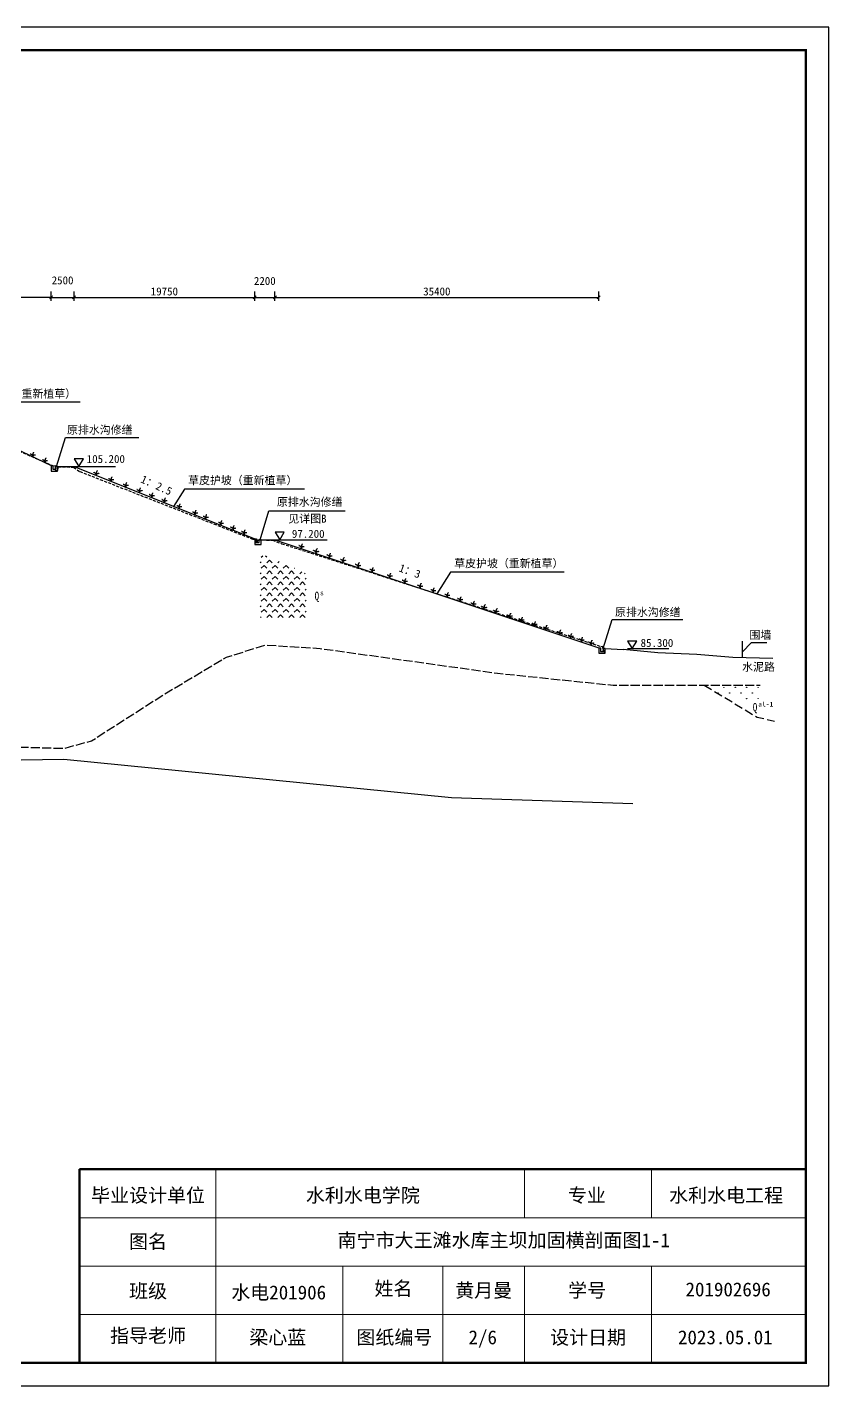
# Model space of a CAD drawing. Header units: millimetres. Extents: x 2456 to 5353, y 685 to 1986.
# Drawn here: x 2977 to 3327, y 685 to 1279 of the extents above; entities that cross this region are included whole.
import ezdxf
from ezdxf.enums import TextEntityAlignment as Align

# ---------------------------------------------------------------- set-up
doc = ezdxf.new("R2010")
doc.units = ezdxf.units.MM
for name, pattern in [('2', [3, 1, -1, 1]), ('DASH', [0.35, 0.25, -0.1]), ('DASHED', [19.05, 12.7, -6.35]), ('line6', [20, 10, 0, 10]), ('X1', [5, 4, -1])]:
    doc.linetypes.add(name, pattern=pattern)
doc.layers.get('0').update_dxf_attribs({"color": 10})
doc.layers.add('0-剖面粗线TS', color=7, linetype='Continuous', lineweight=30)
for name, color, linetype in [('0-地质', 7, 'Continuous'), ('0-外框', 6, 'Continuous'), ('2文字', 7, 'Continuous'), ('grass', 7, 'Continuous'), ('TXT-DIM', 7, 'Continuous'), ('TXT-NOTE', 2, 'Continuous'), ('图框', 7, 'Continuous'), ('签名', 193, '2'), ('隧洞轴线', 1, 'Continuous')]:
    doc.layers.add(name, color=color, linetype=linetype)
doc.styles.add('g3.0', font='romans.shx', dxfattribs={"width": 0.75, "height": 3.5, "bigfont": 'hztxt5.shx'})
doc.styles.add('lhz', font='k.shx', dxfattribs={"height": 1, "bigfont": 'hztxt.shx'})
doc.styles.add('st', font='', dxfattribs={"height": 1.23})
doc.styles.add('宋体', font='')
doc.styles.get('st').set_extended_font_data('SimSun')
doc.styles.get('宋体').set_extended_font_data('SimSun')
doc.linetypes.add('LINE7F', pattern='A,3,["×",lhz,S=0.25,R=0,X=0.01,Y=-0.1],-0.2,["×",lhz,S=0.25,R=0,X=0.01,Y=-0.1],-0.2,["×",lhz,S=0.25,R=0,X=0.01,Y=-0.1],-0.2,["×",lhz,S=0.25,R=0,X=0.01,Y=-0.1],-0.2', length=3.8)
doc.dimstyles.new('BLcr250', dxfattribs={"dimtxt": 3.5, "dimasz": 0.01, "dimexe": 2.5, "dimexo": 2, "dimgap": 0.8, "dimtad": 1, "dimdec": 0, "dimlfac": 250, "dimzin": 0, "dimdsep": 46, "dimtxsty": 'g3.0', "dimblk1": '_DIMX', "dimblk2": '_DIMX', "dimsah": 1, "dimcen": 0, "dimclrt": 256, "dimaunit": 1, "dimadec": 0, "dimazin": 0, "dimtfac": 1, "dimtdec": 0, "dimtix": 1, "dimtmove": 2, "dimatfit": 3, "dimldrblk": '_DIMX', "dimfxl": 1, "dimtolj": 1, "dimtzin": 0, "dimarcsym": 0})

# ---------------------------------------------------------------- blocks, each defined once
blk = doc.blocks.new('_DIMX')
at = {"const_width": 50}
blk.add_lwpolyline([(-70, -70), (70, 70)], dxfattribs=at)
blk = doc.blocks.new('*D4')
at = {"layer": 'Defpoints', "color": 0, "linetype": 'Continuous', "transparency": 16777216}
for p in [(2916.91, 1161.01), (2916.91, 1157.51), (2987.1, 1157.51)]:
    blk.add_point(p, dxfattribs=at)
at = {"layer": 'TXT-DIM', "color": 0, "linetype": 'Continuous', "lineweight": -2, "transparency": 16777216}
for p, q in [((2916.91, 1159.51), (2916.91, 1163.51)), ((2987.09, 1161.01), (2916.92, 1161.01)), ((2987.1, 1159.51), (2987.1, 1163.51))]:
    blk.add_line(p, q, dxfattribs=at)
at = {"layer": 'TXT-DIM', "color": 0, "linetype": 'Continuous', "lineweight": -2, "transparency": 16777216, "xscale": 0.01, "yscale": 0.01, "zscale": 0.01, "rotation": 180}
blk.add_blockref('_DIMX', (2916.91, 1161.01), dxfattribs=at)
at = {"layer": 'TXT-DIM', "color": 0, "linetype": 'Continuous', "lineweight": -2, "transparency": 16777216, "xscale": 0.01, "yscale": 0.01, "zscale": 0.01}
blk.add_blockref('_DIMX', (2987.1, 1161.01), dxfattribs=at)
at = {"layer": 'TXT-DIM', "linetype": 'Continuous', "transparency": 16777216, "insert": (2952, 1163.56), "char_height": 3.5, "attachment_point": 5, "style": '宋体'}
blk.add_mtext('\\A1;17548', dxfattribs=at)
blk = doc.blocks.new('*D5')
at = {"layer": 'Defpoints', "color": 0, "linetype": 'Continuous', "transparency": 16777216}
for p in [(2997.1, 1161.01), (2987.1, 1157.51), (2997.1, 1157.51)]:
    blk.add_point(p, dxfattribs=at)
at = {"layer": 'TXT-DIM', "color": 0, "linetype": 'Continuous', "lineweight": -2, "transparency": 16777216}
for p, q in [((2987.1, 1159.51), (2987.1, 1163.51)), ((2987.11, 1161.01), (2997.09, 1161.01)), ((2997.1, 1159.51), (2997.1, 1163.51))]:
    blk.add_line(p, q, dxfattribs=at)
at = {"layer": 'TXT-DIM', "color": 0, "linetype": 'Continuous', "lineweight": -2, "transparency": 16777216, "xscale": 0.01, "yscale": 0.01, "zscale": 0.01, "rotation": 180}
blk.add_blockref('_DIMX', (2987.1, 1161.01), dxfattribs=at)
at = {"layer": 'TXT-DIM', "color": 0, "linetype": 'Continuous', "lineweight": -2, "transparency": 16777216, "xscale": 0.01, "yscale": 0.01, "zscale": 0.01}
blk.add_blockref('_DIMX', (2997.1, 1161.01), dxfattribs=at)
at = {"layer": 'TXT-DIM', "linetype": 'Continuous', "transparency": 16777216, "insert": (2992.1, 1168.42), "char_height": 3.5, "attachment_point": 5, "style": '宋体'}
blk.add_mtext('\\A1;2500', dxfattribs=at)
blk = doc.blocks.new('*D6')
at = {"layer": 'Defpoints', "color": 0, "linetype": 'Continuous', "transparency": 16777216}
for p in [(3076.1, 1161.01), (2997.1, 1157.51), (3076.1, 1157.51)]:
    blk.add_point(p, dxfattribs=at)
at = {"layer": 'TXT-DIM', "color": 0, "linetype": 'Continuous', "lineweight": -2, "transparency": 16777216}
for p, q in [((2997.1, 1159.51), (2997.1, 1163.51)), ((2997.11, 1161.01), (3076.09, 1161.01)), ((3076.1, 1159.51), (3076.1, 1163.51))]:
    blk.add_line(p, q, dxfattribs=at)
at = {"layer": 'TXT-DIM', "color": 0, "linetype": 'Continuous', "lineweight": -2, "transparency": 16777216, "xscale": 0.01, "yscale": 0.01, "zscale": 0.01, "rotation": 180}
blk.add_blockref('_DIMX', (2997.1, 1161.01), dxfattribs=at)
at = {"layer": 'TXT-DIM', "color": 0, "linetype": 'Continuous', "lineweight": -2, "transparency": 16777216, "xscale": 0.01, "yscale": 0.01, "zscale": 0.01}
blk.add_blockref('_DIMX', (3076.1, 1161.01), dxfattribs=at)
at = {"layer": 'TXT-DIM', "linetype": 'Continuous', "transparency": 16777216, "insert": (3036.6, 1163.56), "char_height": 3.5, "attachment_point": 5, "style": '宋体'}
blk.add_mtext('\\A1;19750', dxfattribs=at)
blk = doc.blocks.new('*D7')
at = {"layer": 'Defpoints', "color": 0, "linetype": 'Continuous', "transparency": 16777216}
for p in [(3226.5, 1161.01), (3084.9, 1157.51), (3226.5, 1157.51)]:
    blk.add_point(p, dxfattribs=at)
at = {"layer": 'TXT-DIM', "color": 0, "linetype": 'Continuous', "lineweight": -2, "transparency": 16777216}
for p, q in [((3084.9, 1159.51), (3084.9, 1163.51)), ((3084.91, 1161.01), (3226.49, 1161.01)), ((3226.5, 1159.51), (3226.5, 1163.51))]:
    blk.add_line(p, q, dxfattribs=at)
at = {"layer": 'TXT-DIM', "color": 0, "linetype": 'Continuous', "lineweight": -2, "transparency": 16777216, "xscale": 0.01, "yscale": 0.01, "zscale": 0.01, "rotation": 180}
blk.add_blockref('_DIMX', (3084.9, 1161.01), dxfattribs=at)
at = {"layer": 'TXT-DIM', "color": 0, "linetype": 'Continuous', "lineweight": -2, "transparency": 16777216, "xscale": 0.01, "yscale": 0.01, "zscale": 0.01}
blk.add_blockref('_DIMX', (3226.5, 1161.01), dxfattribs=at)
at = {"layer": 'TXT-DIM', "linetype": 'Continuous', "transparency": 16777216, "insert": (3155.7, 1163.56), "char_height": 3.5, "attachment_point": 5, "style": '宋体'}
blk.add_mtext('\\A1;35400', dxfattribs=at)
blk = doc.blocks.new('*D9')
at = {"layer": 'Defpoints', "color": 0, "linetype": 'Continuous', "transparency": 16777216}
for p in [(3084.9, 1161.01), (3076.1, 1157.51), (3084.9, 1157.51)]:
    blk.add_point(p, dxfattribs=at)
at = {"layer": 'TXT-DIM', "color": 0, "linetype": 'Continuous', "lineweight": -2, "transparency": 16777216}
for p, q in [((3076.1, 1159.51), (3076.1, 1163.51)), ((3076.11, 1161.01), (3084.89, 1161.01)), ((3084.9, 1159.51), (3084.9, 1163.51))]:
    blk.add_line(p, q, dxfattribs=at)
at = {"layer": 'TXT-DIM', "color": 0, "linetype": 'Continuous', "lineweight": -2, "transparency": 16777216, "xscale": 0.01, "yscale": 0.01, "zscale": 0.01, "rotation": 180}
blk.add_blockref('_DIMX', (3076.1, 1161.01), dxfattribs=at)
at = {"layer": 'TXT-DIM', "color": 0, "linetype": 'Continuous', "lineweight": -2, "transparency": 16777216, "xscale": 0.01, "yscale": 0.01, "zscale": 0.01}
blk.add_blockref('_DIMX', (3084.9, 1161.01), dxfattribs=at)
at = {"layer": 'TXT-DIM', "linetype": 'Continuous', "transparency": 16777216, "insert": (3080.5, 1168.15), "char_height": 3.5, "attachment_point": 5, "style": '宋体'}
blk.add_mtext('\\A1;2200', dxfattribs=at)
blk = doc.blocks.new('$_grass2')
for points in [[(0.08, 0), (0.04, 0.09), (0.04, 0.18), (0, 0.28), (-0.04, 0.37), (-0.04, 0.46), (-0.08, 0.56), (-0.08, 0.65), (-0.16, 0.7), (-0.16, 0.79), (-0.23, 0.83), (-0.23, 0.93), (-0.31, 1.02), (-0.35, 1.11), (-0.43, 1.16), (-0.47, 1.25), (-0.55, 1.3), (-0.62, 1.34), (-0.7, 1.34), (-0.78, 1.39), (-0.86, 1.44), (-0.97, 1.44), (-1.05, 1.48), (-1.36, 1.48), (-1.44, 1.44), (-1.52, 1.44), (-1.52, 1.48)], [(1.75, 1.86), (1.71, 1.9), (1.79, 1.9), (1.64, 1.9), (1.56, 1.86), (1.44, 1.86), (1.36, 1.81), (1.29, 1.76), (1.21, 1.72), (1.13, 1.72), (1.09, 1.62), (1.01, 1.62), (0.94, 1.58), (0.86, 1.53), (0.74, 1.44), (0.66, 1.34), (0.66, 1.25), (0.58, 1.16), (0.51, 1.11), (0.51, 1.02), (0.43, 1.02), (0.39, 0.88), (0.35, 0.79), (0.27, 0.74), (0.27, 0.65), (0.23, 0.56), (0.2, 0.46), (0.12, 0.28), (0.08, 0.18), (0, 0), (0, 0.14), (0.04, 0.23), (0.04, 0.6), (0.08, 0.7), (0.08, 1.16), (0.04, 1.3), (0.04, 1.58), (0, 1.72), (0, 1.81), (-0.04, 1.9), (-0.04, 2.09), (-0.08, 2.18), (-0.08, 2.27), (-0.16, 2.37), (-0.16, 2.46), (-0.19, 2.55), (-0.23, 2.64), (-0.27, 2.74), (-0.31, 2.83), (-0.35, 2.92), (-0.39, 3.02), (-0.39, 3.11), (-0.39, 3.06)]]:
    blk.add_lwpolyline(points)
blk = doc.blocks.new('_grass2')
at = {"layer": 'grass'}
blk.add_blockref('$_grass2', (0, 0), dxfattribs=at)

msp = doc.modelspace()

# ---------------------------------------------------------------- hatches: boundary and pattern name
h = msp.add_hatch()
h.set_pattern_fill('Q110', color=0, scale=10, style=0, pattern_type=2)
h.set_pattern_definition([(0, (-6111.405, 5973.054), (0, 10), [0.125, -9.875]), (180, (-6111.28, 5972.929), (-1e-15, -10), [0.125, -9.875]), (270, (-6111.28, 5973.054), (10, -2e-15), [0.125, -9.875]), (90, (-6111.405, 5972.929), (-10, 6e-16), [0.125, -9.875]), (0, (-6113.905, 5975.554), (0, 10), [0.125, -9.875]), (270, (-6113.78, 5975.554), (10, -2e-15), [0.125, -9.875]), (180, (-6113.78, 5975.429), (-1e-15, -10), [0.125, -9.875]), (90, (-6113.905, 5975.429), (-10, 6e-16), [0.125, -9.875]), (0, (-6113.905, 5970.554), (0, 10), [0.125, -9.875]), (270, (-6113.78, 5970.554), (10, -2e-15), [0.125, -9.875]), (180, (-6113.78, 5970.429), (-1e-15, -10), [0.125, -9.875]), (90, (-6113.905, 5970.429), (-10, 6e-16), [0.125, -9.875]), (270, (-6116.28, 5973.054), (10, -2e-15), [0.125, -9.875]), (0, (-6111.405, 5968.054), (0, 10), [0.125, -9.875]), (270, (-6111.28, 5968.054), (10, -2e-15), [0.125, -9.875]), (180, (-6111.28, 5967.929), (-1e-15, -10), [0.125, -9.875]), (90, (-6111.405, 5967.929), (-10, 6e-16), [0.125, -9.875]), (270, (-6116.28, 5968.054), (10, -2e-15), [0.125, -9.875]), (0, (-6118.905, 5975.554), (0, 10), [0.125, -9.875]), (180, (-6118.78, 5975.429), (-1e-15, -10), [0.125, -9.875]), (90, (-6118.905, 5975.429), (-10, 6e-16), [0.125, -9.875]), (270, (-6118.78, 5975.554), (10, -2e-15), [0.125, -9.875]), (0, (-6118.905, 5970.554), (0, 10), [0.125, -9.875]), (180, (-6118.78, 5970.429), (-1e-15, -10), [0.125, -9.875]), (90, (-6118.905, 5970.429), (-10, 6e-16), [0.125, -9.875]), (270, (-6118.78, 5970.554), (10, -2e-15), [0.125, -9.875]), (90, (-6116.405, 5972.929), (-10, 6e-16), [0.125, -9.875]), (90, (-6116.405, 5967.929), (-10, 6e-16), [0.125, -9.875]), (0, (-6116.405, 5973.054), (0, 10), [0.125, -9.875]), (180, (-6116.28, 5972.929), (-1e-15, -10), [0.125, -9.875]), (0, (-6116.405, 5968.054), (0, 10), [0.125, -9.875]), (180, (-6116.28, 5967.929), (-1e-15, -10), [0.125, -9.875])])
h.paths.add_polyline_path([(3277.0998, 991.4699), (3277.0982, 987.9294), (3297.0982, 983.3278), (3297.0636, 991.4874)])
at = {"layer": '0-地质', "linetype": 'Continuous'}
h = msp.add_hatch(dxfattribs=at)
h.set_pattern_fill('QG02', color=0, scale=1.2, style=0, pattern_type=2)
h.set_pattern_definition([(135, (3088.5732, 1035.364), (2.4, 2.4), [1.69706, -1.69706]), (45, (3086.1732, 1035.364), (2.4, -2.4), [1.69706, -1.69706])])
h.paths.add_polyline_path([(3078.5769, 1047.8407), (3080.3651, 1048.0846), (3084.8572, 1046.4046), (3087.3271, 1045.2046), (3090.1884, 1044.0046), (3093.0239, 1042.8046), (3095.3829, 1041.6046), (3097.9554, 1040.4046), (3098.5696, 1040.1903), (3098.5696, 1020.2434), (3078.5769, 1020.2434)])

# ---------------------------------------------------------------- linework, layer by layer
at = {"color": 0, "linetype": 'ByBlock', "lineweight": 70}
for p, q in [((2999.5098, 695.1249), (2999.5098, 779.8029)), ((2999.5098, 779.8029), (3317.052, 779.8029)), ((2999.5098, 779.8029), (2999.5098, 758.6334)), ((2999.5098, 758.6334), (2999.5098, 737.4639)), ((2999.5098, 737.4639), (2999.5098, 716.2944))]:
    msp.add_line(p, q, dxfattribs=at)
at = {"color": 0, "linetype": 'ByBlock', "lineweight": 18}
for p, q in [((3059.049, 695.1249), (3059.049, 779.8029)), ((3194.0044, 758.6334), (3194.0044, 779.8029)), ((3249.5742, 758.6334), (3249.5742, 779.8029)), ((2999.5098, 758.6334), (3317.052, 758.6334)), ((2999.5098, 737.4639), (3317.052, 737.4639)), ((3114.6188, 695.1249), (3114.6188, 737.4639)), ((3158.2809, 695.1249), (3158.2809, 737.4639)), ((3194.0044, 695.1249), (3194.0044, 737.4639)), ((3249.5742, 695.1249), (3249.5742, 737.4639)), ((2999.5098, 716.2944), (3317.052, 716.2944))]:
    msp.add_line(p, q, dxfattribs=at)
at = {"color": 0, "linetype": 'DASHED', "ltscale": 0.1}
msp.add_lwpolyline([(2917.3102, 1118.2071), (2987.9703, 1087.3591), (2988.8462, 1087.4311), (2988.9062, 1085.4351), (2989.9622, 1085.3511), (2990.2103, 1086.9671), (2996.8982, 1086.7591), (2999.5823, 1084.8751), (3075.3262, 1055.2511), (3076.3663, 1055.2511), (3076.4622, 1053.7591), (3077.3782, 1053.8311), (3077.4662, 1054.9991), (3083.8743, 1054.8631), (3087.9622, 1053.3071), (3227.3502, 1008.3551), (3228.0422, 1008.4431), (3228.3143, 1006.1671), (3228.9022, 1006.0911), (3229.2463, 1007.1791)], dxfattribs=at)
at = {"layer": '0-剖面粗线TS', "color": 0, "flags": 128}
msp.add_lwpolyline([(2916.9562, 1120.8233), (2987.0966, 1087.4231)], dxfattribs=at)
at = {"layer": '0-剖面粗线TS', "color": 0, "linetype": 'Continuous', "flags": 128}
for points in [[(2987.0966, 1087.4231), (2987.0966, 1085.0231), (2989.8966, 1085.0231), (2989.8966, 1087.0231)], [(2987.0966, 1087.4231), (2987.8966, 1087.4231)], [(2987.8966, 1087.4231), (2987.8966, 1085.8231), (2989.0966, 1085.8231), (2989.0966, 1087.0231)], [(2989.8966, 1087.0231), (2989.0966, 1087.0231)], [(2989.8966, 1087.0231), (2997.0966, 1087.0231)], [(2997.0966, 1087.0231), (3076.0966, 1055.4231)], [(3076.0966, 1055.4231), (3076.0966, 1053.0231), (3078.8966, 1053.0231), (3078.8966, 1055.0231)], [(3076.0966, 1055.4231), (3076.8966, 1055.4231)], [(3076.8966, 1055.4231), (3076.8966, 1053.8231), (3078.0966, 1053.8231), (3078.0966, 1055.0231)], [(3078.8966, 1055.0231), (3078.0966, 1055.0231)], [(3078.8966, 1055.0231), (3084.8966, 1055.0231)], [(3084.8966, 1055.0231), (3226.4966, 1007.8231)], [(3289.2482, 1003.4717), (3289.2482, 1010.6717)], [(3226.4966, 1007.8231), (3226.4966, 1005.4231), (3229.2966, 1005.4231), (3229.2966, 1007.4231)], [(3226.4966, 1007.8231), (3227.2966, 1007.8231)], [(3227.2966, 1007.8231), (3227.2966, 1006.2231), (3228.4966, 1006.2231), (3228.4966, 1007.4231)], [(3229.2966, 1007.4231), (3228.4966, 1007.4231)], [(3229.2966, 1007.4231), (3237.1142, 1007.1071)], [(3302.5708, 1003.1229), (3285.1629, 1003.5786), (3269.3074, 1004.8463), (3252.3074, 1005.516), (3237.1142, 1007.1071)]]:
    msp.add_lwpolyline(points, dxfattribs=at)
at = {"layer": '0-地质', "color": 0, "linetype": 'X1', "flags": 128}
msp.add_lwpolyline([(2538.5147, 967.123), (2626.0818, 966.8993), (2783.1291, 967.4311), (2807.0955, 966.1714), (2854.5715, 964.7151), (2854.5715, 964.7151), (2889.8073, 962.235), (2918.3, 965.3796), (2955.3748, 964.9211), (2992.6073, 963.8311), (3004.6822, 967.0892), (3037.5587, 988.1502), (3063.6911, 1003.6752), (3080.8104, 1009.0311), (3104.6516, 1007.5067), (3182.2759, 996.6866), (3232.8289, 991.4311), (3297.0636, 991.4874)], dxfattribs=at)
at = {"layer": '0-地质', "color": 0, "linetype": 'LINE7F', "ltscale": 10, "flags": 128}
msp.add_lwpolyline([(2538.5147, 949.1414), (2698.1818, 952.5714), (2783.1291, 958.2311), (2889.8073, 957.435), (2992.6073, 959.0311), (3162.1062, 942.354), (3241.3905, 939.6502)], dxfattribs=at)
at = {"layer": '0-外框', "color": 0}
msp.add_lwpolyline([(3327.052, 685.1249), (3327.052, 1279.1249), (2486.052, 1279.1249), (2486.052, 685.1249)], close=True, dxfattribs=at)
at = {"layer": 'TXT-NOTE', "color": 0}
for p, q in [((2997.0966, 1087.0231), (3015.2159, 1087.0231)), ((3084.8966, 1055.0231), (3107.7535, 1055.0231)), ((3299.9487, 1009.9466), (3293.0329, 1009.9466)), ((3238.9871, 1007.4231), (3257.1063, 1007.4231))]:
    msp.add_line(p, q, dxfattribs=at)
at = {"layer": 'TXT-NOTE', "color": 0, "flags": 128}
for points in [[(2999.7139, 1115.1581), (2949.5092, 1115.1581), (2944.7114, 1107.6065)], [(3097.9064, 1077.1817), (3045.3769, 1077.1817), (3040.5791, 1069.6301)], [(3211.4222, 1040.8543), (3161.6886, 1040.8543), (3155.6914, 1031.4148)], [(3293.0329, 1009.9466), (3289.2482, 1006.0358)]]:
    msp.add_lwpolyline(points, dxfattribs=at)
at = {"layer": 'TXT-NOTE', "color": 0}
for points in [[(2989.4134, 1087.0333), (2993.3256, 1099.7463), (3025.3801, 1099.7463)], [(3078.4134, 1054.979), (3082.3256, 1067.6919), (3115.6983, 1067.6919)], [(3228.4134, 1007.4333), (3232.3256, 1020.1463), (3263.3023, 1020.1463)]]:
    msp.add_lwpolyline(points, dxfattribs=at)
for points in [[(2999.197, 1087.0231), (3001.1937, 1090.3573), (2997.2002, 1090.3573)], [(3086.997, 1055.0231), (3088.9937, 1058.3573), (3085.0002, 1058.3573)], [(3241.0874, 1007.4231), (3243.0842, 1010.7573), (3239.0907, 1010.7573)]]:
    msp.add_lwpolyline(points, close=True, dxfattribs=at)
at = {"layer": '图框', "color": 0}
msp.add_line((3317.052, 695.1249), (3137.052, 695.1249), dxfattribs=at)
at = {"layer": '图框', "color": 0, "const_width": 1}
msp.add_lwpolyline([(2511.052, 695.1249), (2511.052, 1269.1249), (3317.052, 1269.1249), (3317.052, 695.1249), (2511.052, 695.1249)], dxfattribs=at)
at = {"layer": '签名', "color": 0}
msp.add_line((3076.1066, 1161.0115), (3084.9066, 1161.0115), dxfattribs=at)
at = {"layer": '隧洞轴线', "color": 0, "linetype": 'DASH', "ltscale": 15, "flags": 128}
msp.add_lwpolyline([(3272.556, 991.4659), (3295.6806, 977.4835), (3303.2916, 975.7753)], dxfattribs=at)

# ---------------------------------------------------------------- block references
at = {"layer": 'grass', "color": 0, "xscale": -0.6911999980133074, "yscale": 0.6911999983196437, "zscale": 0.6911999982720003, "rotation": 355.951875635451}
for p in [(2979.0858, 1091.2378), (2984.4452, 1088.6857), (3006.8704, 1083.1136), (3013.3299, 1080.4459), (3019.7266, 1077.9736), (3025.7571, 1075.5647), (3031.1552, 1073.4174), (3036.6507, 1071.2193), (3043.1187, 1068.632), (3050.0464, 1065.861), (3054.7002, 1063.9994), (3061.3264, 1061.349), (3066.6993, 1059.1998), (3071.4866, 1057.2849), (3096.5405, 1051.1418), (3102.9341, 1049.0106), (3108.8147, 1047.0646), (3114.7073, 1045.1004), (3121.3444, 1042.888), (3127.4876, 1040.8403), (3135.1443, 1038.2881), (3141.7404, 1035.9775), (3148.4222, 1033.8479), (3154.1651, 1031.9336), (3160.3112, 1029.8849), (3165.9295, 1028.0121), (3171.7053, 1026.0869), (3176.3778, 1024.5294), (3181.5881, 1022.7926), (3187.582, 1020.7455), (3192.7549, 1019.0703), (3198.4639, 1017.1673), (3203.4195, 1015.5155), (3209.4467, 1013.5064), (3214.2611, 1011.9016), (3218.9984, 1010.3225), (3223.1436, 1008.9408)]:
    msp.add_blockref('_grass2', p, dxfattribs=at)

# ---------------------------------------------------------------- texts
at = {"layer": '0-地质', "color": 0, "linetype": 'line6', "style": 'st', "width": 0.8}
for p in [(3102.2811, 1028.7047), (3293.8155, 980.0404)]:
    msp.add_text('Q', height=3.6, dxfattribs=at).set_placement(p)
at = {"layer": '0-地质', "color": 0, "linetype": 'line6', "style": 'st'}
for s, p in [('s', (3104.6572, 1030.7567)), ('al-1', (3296.1916, 982.0924))]:
    msp.add_text(s, height=2.1, dxfattribs=at).set_placement(p)
at = {"layer": '2文字', "color": 0, "linetype": 'Continuous', "style": '宋体'}
for s, height, p in [('毕业设计单位', 6.08645, (3029.4589, 768.4211)), ('水利水电学院', 6.08645, (3123.3604, 768.4211)), ('专业', 6.08645, (3221.2905, 768.4211)), ('水利水电工程', 6.08645, (3282.1444, 768.4211)), ('图名', 6.08645, (3029.4589, 748.2564)), ('南宁市大王滩水库主坝加固横剖面图1-1', 6.086447, (3184.945, 748.7821)), ('姓名', 6.08645, (3136.7286, 727.6927)), ('黄月曼', 6.08645, (3176.1856, 726.8709)), ('学号', 6.08645, (3221.3968, 726.8709)), ('班级', 6.08645, (3029.4589, 726.5893)), ('水电201906', 6.08645, (3086.5692, 725.9543)), ('201902696', 6.08645, (3283.0484, 727.2818)), ('指导老师', 6.08645, (3029.4589, 707.0718)), ('梁心蓝', 6.08645, (3086.1743, 706.3277)), ('图纸编号', 6.08645, (3137.1396, 706.3277)), ('2/6', 6.08645, (3175.7746, 706.3277)), ('设计日期', 6.08645, (3221.8078, 706.3277)), ('2023.05.01', 6.08645, (3281.8154, 706.3277))]:
    msp.add_text(s, height=height, dxfattribs=at).set_placement(p, align=Align.MIDDLE_CENTER)
at = {"layer": 'TXT-DIM', "color": 0, "linetype": 'Continuous', "style": '宋体'}
for s, p in [('草皮护坡（重新植草）', (2974.1449, 1118.8816)), ('原排水沟修缮', (3008.3433, 1103.1045)), ('105.200', (3011.0056, 1090.3302)), ('草皮护坡（重新植草）', (3070.856, 1081.0175)), ('原排水沟修缮', (3100.1143, 1071.5738)), ('见详图B', (3099.1373, 1064.2303)), ('97.200', (3099.481, 1057.626)), ('草皮护坡（重新植草）', (3187.1677, 1044.6901)), ('原排水沟修缮', (3247.9249, 1023.3829)), ('85.300', (3251.9181, 1009.9264)), ('围墙', (3297.1363, 1013.412)), ('水泥路', (3296.2865, 999.4295))]:
    msp.add_text(s, height=3.5, dxfattribs=at).set_placement(p, align=Align.MIDDLE_CENTER)
for s, rotation, p in [('1：2.5', 335.648654, (3033.1519, 1078.8743)), ('1：3', 340.4605028, (3143.9221, 1041.3236))]:
    msp.add_text(s, height=3.5, rotation=rotation, dxfattribs=at).set_placement(p, align=Align.MIDDLE_CENTER)

# ---------------------------------------------------------------- dimensions: what is measured, and where the dimension line sits
at = {"layer": 'TXT-DIM', "color": 0, "linetype": 'Continuous'}
for base, p1, p2, picture, middle in [((2997.0966, 1161.0115), (2987.0966, 1157.509), (2997.0966, 1157.509), '*D5', (2992.0966, 1168.4222)), ((3084.8966, 1161.0115), (3076.0966, 1157.509), (3084.8966, 1157.509), '*D9', (3080.4966, 1168.1483))]:
    dim = msp.add_linear_dim(base=base, p1=p1, p2=p2, dimstyle='BLcr250', override={"dimtxsty": '宋体'}, dxfattribs=at)
    dim.commit()
    dim.dimension.update_dxf_attribs({"geometry": picture, "text_midpoint": middle, "dimtype": 160})
for base, p1, p2, picture, middle in [((2916.9062, 1161.0115), (2987.0966, 1157.509), (2916.9062, 1157.509), '*D4', (2952.0014, 1163.5615)), ((3076.0966, 1161.0115), (2997.0966, 1157.509), (3076.0966, 1157.509), '*D6', (3036.5966, 1163.5615)), ((3226.4966, 1161.0115), (3084.8966, 1157.509), (3226.4966, 1157.509), '*D7', (3155.6966, 1163.5615))]:
    dim = msp.add_linear_dim(base=base, p1=p1, p2=p2, dimstyle='BLcr250', override={"dimtxsty": '宋体'}, dxfattribs=at)
    dim.commit()
    dim.dimension.update_dxf_attribs({"geometry": picture, "text_midpoint": middle})

doc.saveas('drawing.dxf')
